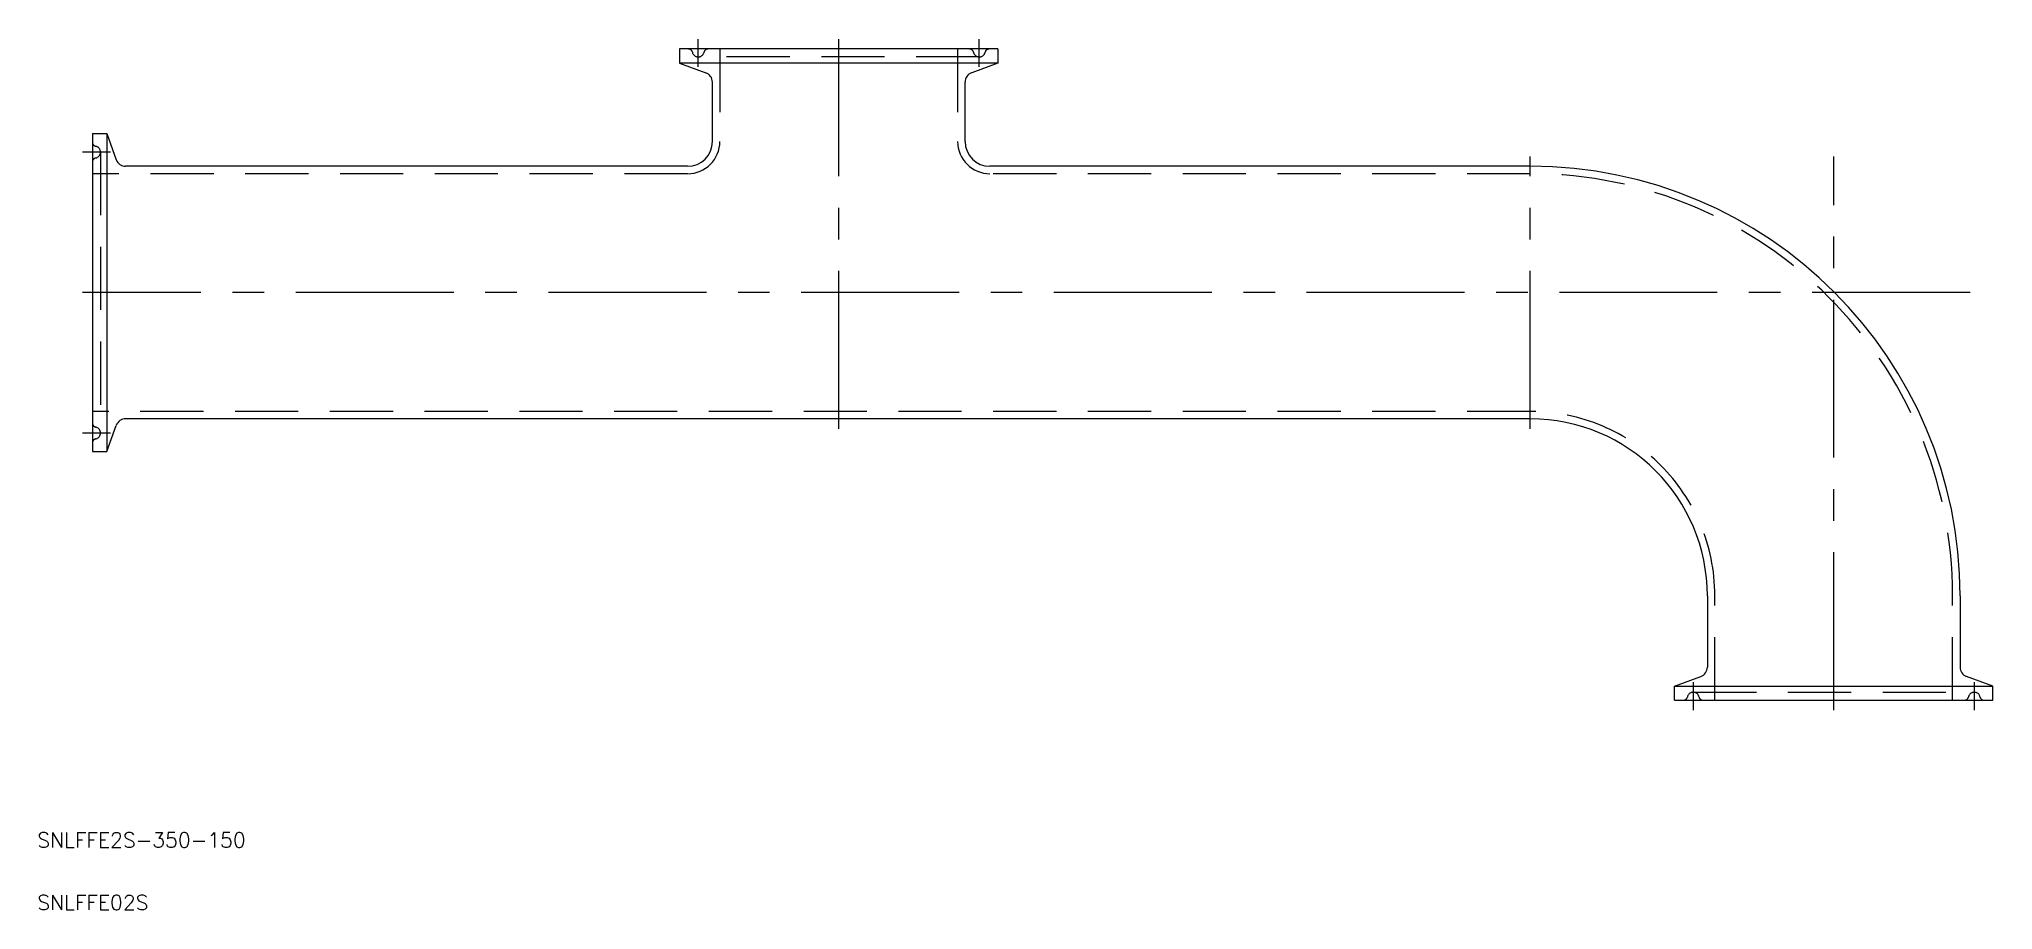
# Model space of a CAD drawing. Extents: x -361 to 32, y -42 to 133.
import ezdxf

# ---------------------------------------------------------------- set-up
doc = ezdxf.new("R2010")
doc.units = 0
doc.linetypes.add('CENTER', pattern=[50.8, 31.75, -6.35, 6.35, -6.35])
doc.linetypes.add('DASHED', pattern=[19.05, 12.7, -6.35])
doc.layers.get('0').update_dxf_attribs({"linetype": 'CONTINUOUS'})
doc.layers.add('CENTER', color=1, linetype='CENTER')
doc.styles.get("Standard").update_dxf_attribs({"font": 'txt.shx', "height": 3, "bigfont": 'bigfont.shx'})

msp = doc.modelspace()

# ---------------------------------------------------------------- linework, layer by layer
at = {"color": 7, "linetype": 'CONTINUOUS'}
for p, q in [((-168, 131), (-232, 131)), ((-232, 131), (-232, 128.15)), ((-168, 131), (-168, 128.15)), ((-168, 128.15), (-232, 128.15)), ((-232, 128.15), (-226.72, 126.23)), ((-168, 128.15), (-173.28, 126.23)), ((-225.4, 112.4), (-225.4, 124.35)), ((-174.6, 112.4), (-174.6, 124.35)), ((-350, 114), (-350, 50)), ((-350, 114), (-347.15, 114)), ((-347.15, 114), (-347.15, 50)), ((-347.15, 114), (-345.23, 108.72)), ((-230.4, 107.4), (-343.35, 107.4)), ((-61, 107.4), (-169.6, 107.4)), ((-347.15, 50), (-345.23, 55.28)), ((-61, 56.6), (-343.35, 56.6)), ((-350, 50), (-347.15, 50)), ((-25.4, 21), (-25.4, 6.65)), ((25.4, 21), (25.4, 6.65)), ((-32, 2.85), (-26.72, 4.77)), ((32, 2.85), (26.72, 4.77)), ((-32, 2.85), (32, 2.85)), ((-32, 0), (-32, 2.85)), ((-32, 0), (32, 0)), ((32, 0), (32, 2.85))]:
    msp.add_line(p, q, dxfattribs=at)
at = {"color": 3, "linetype": 'DASHED'}
for p, q in [((-223.9, 131), (-223.9, 112.4)), ((-176.1, 131), (-176.1, 112.4)), ((-171.75, 129.4), (-228.25, 129.4)), ((-348.4, 110.25), (-348.4, 53.75)), ((-230.4, 105.9), (-350, 105.9)), ((-61, 105.9), (-169.6, 105.9)), ((-61, 58.1), (-350, 58.1)), ((-23.9, 0), (-23.9, 21)), ((23.9, 0), (23.9, 21)), ((-28.25, 1.6), (28.25, 1.6))]:
    msp.add_line(p, q, dxfattribs=at)
for centre, radius, start, end in [((-230.21, 130.2), 0.8, 11.537, 90), ((-228.25, 130.6), 1.2, 191.537, 348.463), ((-226.29, 130.2), 0.8, 90, 168.463), ((-173.71, 130.2), 0.8, 11.537, 90), ((-171.75, 130.6), 1.2, 191.537, 348.463), ((-169.79, 130.2), 0.8, 90, 168.463), ((-349.2, 112.21), 0.8, 180, 258.463), ((-349.6, 110.25), 1.2, 281.537, 78.463), ((-230.4, 112.4), 6.5, 270, 0), ((-169.6, 112.4), 6.5, 180, 270), ((-349.2, 108.29), 0.8, 101.537, 180), ((-61, 21), 84.9, 0, 90), ((-349.2, 55.71), 0.8, 180, 258.463), ((-61, 21), 37.1, 0, 90), ((-349.2, 51.79), 0.8, 101.537, 180), ((-349.6, 53.75), 1.2, 281.537, 78.463), ((-30.21, 0.8), 0.8, 270, 348.463), ((-28.25, 0.4), 1.2, 11.537, 168.463), ((-26.29, 0.8), 0.8, 191.537, 270), ((26.29, 0.8), 0.8, 270, 348.463), ((28.25, 0.4), 1.2, 11.537, 168.463), ((30.21, 0.8), 0.8, 191.537, 270)]:
    msp.add_arc(centre, radius, start, end, dxfattribs=at)
at = {"color": 7, "linetype": 'CONTINUOUS'}
for centre, radius, start, end in [((-227.4, 124.35), 2, 0, 70), ((-172.6, 124.35), 2, 110, 180), ((-230.4, 112.4), 5, 270, 0), ((-169.6, 112.4), 5, 180, 270), ((-343.35, 109.4), 2, 200, 270), ((-61, 21), 86.4, 0, 90), ((-343.35, 54.6), 2, 90, 160), ((-61, 21), 35.6, 0, 90), ((-27.4, 6.65), 2, 290, 0), ((27.4, 6.65), 2, 180, 250)]:
    msp.add_arc(centre, radius, start, end, dxfattribs=at)
at = {"layer": 'CENTER', "color": 1, "linetype": 'CENTER'}
for p, q in [((-228.25, 127.4), (-228.25, 133)), ((-200, 54.6), (-200, 133)), ((-171.75, 127.4), (-171.75, 133)), ((-346.4, 110.25), (-352, 110.25)), ((-61, 54.6), (-61, 109.4)), ((0, -2), (0, 109.4)), ((27.4, 82), (-352, 82)), ((-346.4, 53.75), (-352, 53.75)), ((-28.25, 3.6), (-28.25, -2)), ((28.25, 3.6), (28.25, -2))]:
    msp.add_line(p, q, dxfattribs=at)

# ---------------------------------------------------------------- texts
at = {"color": 7, "linetype": 'CONTINUOUS'}
for s, p in [('SNLFFE2S-350-150', (-361.13, -29.63)), ('SNLFFE02S', (-361.13, -42.19))]:
    msp.add_text(s, height=3, dxfattribs=at).set_placement(p)

doc.saveas('drawing.dxf')
